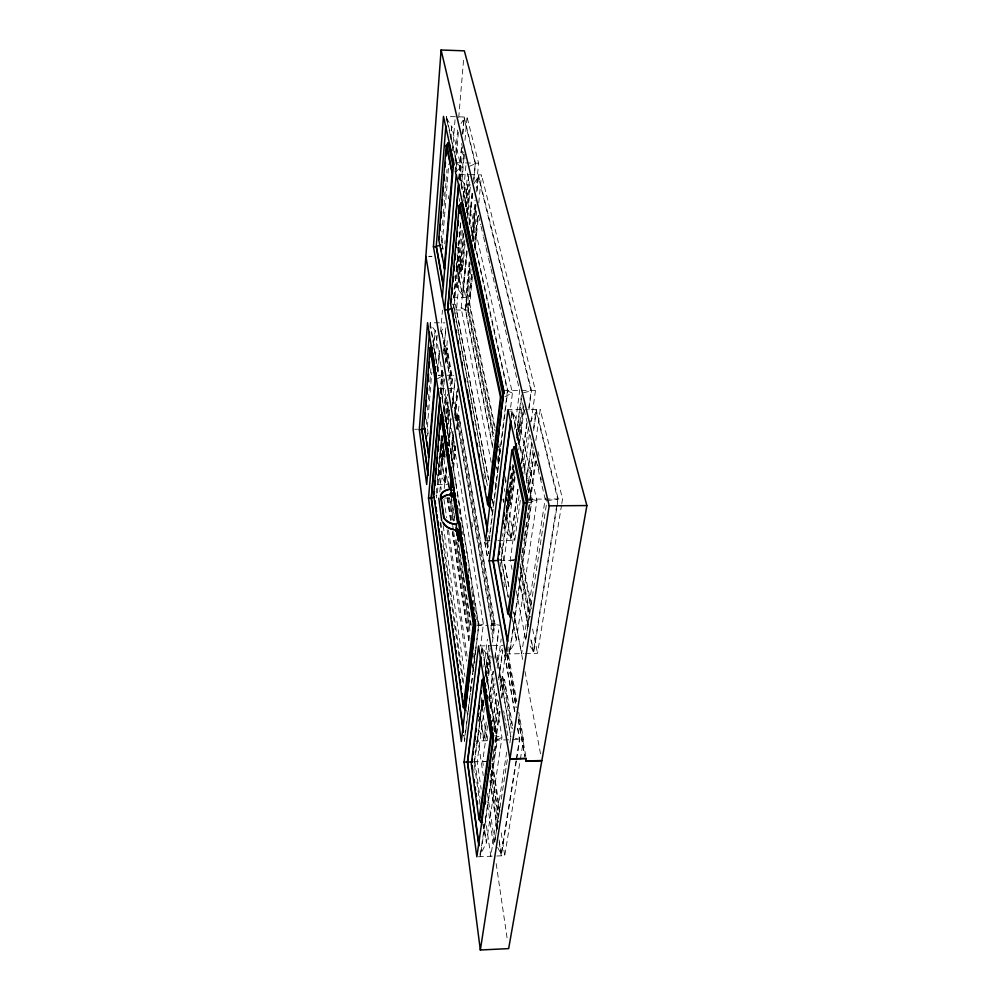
<?xml version="1.0" encoding="UTF-8"?>
<svg xmlns="http://www.w3.org/2000/svg" width="1000" height="1000" viewBox="0 0 1000 1000"><rect width="100%" height="100%" fill="white"/><g stroke="black" fill="none" stroke-linecap="round" stroke-linejoin="round"><path stroke-width="0.75" stroke-dasharray="5 3.75" d="M430 327.312L430.225 322.725L444.888 322.875M446.225 121.188L446.438 116.475L467.05 117.088L478.587 163.238L476.225 187.925M443.75 195.525L443.988 192.438M426.8 419.325L426.3 425.462L427.312 427.463L431.812 372.15M427.55 410.1L427.912 405.5M428.413 399.35L430.9 368.638M442.938 249.25L441.275 240.35L442.025 231.088M442.525 224.9L443.275 215.637M443.4 214.088L445.9 183.2M446.025 181.65L447.025 169.288M433.7 349.1L435.2 330.662L430.25 324.212L435.562 357.4M442.337 243.1L448.787 164.05M450.8 139.25L451.812 126.85L446.463 118.1L456.55 163.263L455.625 174.15M435.412 356.875L437.2 335.188M444.762 243.762L445.025 240.675M448.488 198.85L448.738 195.75M452.463 150.825L455.025 119.838M437.5 368.938L439.062 350.375M440.625 331.812L442.463 310.163M455.037 161.075L457.663 130.025M458.713 117.6L463.688 58.6M438 372.188L439.825 350.688M441.262 333.8L441.525 330.725L444.675 326.5M454.988 171.975L458.537 130.15M455.85 173.512L456.775 162.688L446.438 116.475M440.163 392.512L442.45 366.213M443.8 350.737L445.812 327.525M458.725 178.912L461.55 146.412M462.638 134.025L464.113 117L475.475 163.162L473.738 181.675M440.3 393.25L442.562 367.175M443.688 353.738L445.975 327.475M458.988 178.988L461.725 146.375M462.8 134.05L464.137 118.625L461.087 123.438M440.525 393.088L440.788 390L446.075 396.887L483.363 624L480.65 645.55M459.15 179.225L459.425 176.125L465.163 185.487L512.425 393.075L510.1 411.512M441.125 392.725L442.612 375.788L435.2 330.662L433 344.1M459.8 179.137L460.887 166.713L451.812 126.85L450.112 137.15M441.2 394.787L443.212 371.775M444.7 354.9L445.5 345.7L444.438 345.688L441.525 330.725L450.05 378.55L449.625 383.212M459.975 180.438L462.537 151.125M442.113 398.913L443.963 378.6M445.325 363.137L447.512 338.387M459.538 201.412L459.812 198.325M461.037 185.175L463.762 153.6M465 140.3L467.05 117.088M442.35 402L444.4 378.837M445.913 361.85L447.137 347.95L445.5 345.7L451.15 378.55L450 390.988M461.2 189.088L463.938 158.238M436.275 493.338L436.975 485.6M437.525 479.412L438.075 473.225M438.638 467.038L441.413 436.112M453.787 298.075L457.088 261.262M457.225 259.725L458.325 247.45M458.462 245.925L460.662 221.375M437.275 484.4L438.375 472.113M438.512 470.575L441.55 436.75M443.762 412.163L446.1 386.025M454.075 297.288L460.863 221.612M463.088 196.9L466.138 162.925M442.562 435.688L437.1 496.238L436.138 494.875L436.575 497.95M444.525 413.963L446.075 396.887L443.725 411.463M487.375 485.5L454.1 308.038L461.375 227.362M463.762 201L465.163 185.487L463.5 195.688M443.05 443.562L440.25 474.35L445.175 482.863L446.488 468.875M445.012 422L447.537 394.3M448.787 380.438L449.212 375.825L453.762 375.65M462.425 230.5L457.212 287.9L462.8 295.775L467.038 250.725M464.975 202.575L467.65 173.1M443.787 446.962L440.25 474.35L438.688 463.762M446.062 422.088L447.912 401.875M463.237 234.5L459.837 271.688L457.212 287.9L454.888 276M465.788 206.625L468.913 172.537M439.812 491.925L443.775 448.675M446.175 422.413L448.013 402.337M463.525 233.062L456.475 309.975L488.625 479.525M465.925 206.9L468.738 176.137M444.425 451.625L443.7 459.4L442.65 459.4L440.075 442.438M446.562 428.3L448.713 404.988M463.85 240.725L461 271.7L459.837 271.688L457.45 259.837M466.413 212.838L469.562 178.762M445 454.087L443.7 459.4L440.875 440.887M447.413 428.025L449.125 409.625M450.688 392.762L451.962 378.963L446.6 347.95M464.837 239.913L462.113 269.288L461 271.7L457.4 253.925M467.413 212.075L469.988 184.237M447.525 432.625L449.663 409.625M451.225 392.762L452.512 378.963L447.137 347.95M457.625 247.3L462.7 269.3L464.988 244.562M467.438 218.275L470.588 184.262M444.212 488.438L446.25 466.725M448.725 440.35L450.913 417.075M452.512 400.012L452.812 396.9L457.837 390.062L455.012 419.338M466.538 250.763L461.15 308.113L491.225 462.525M469.012 224.412L472.212 190.3M448.688 445.55L451.175 419.125M452.5 405.125L454.988 378.7M469.525 224.312L472.45 193.25M473.762 179.262L475.238 163.738L464.137 118.625M446.65 469L445.2 484.363L439.925 449.4M448.812 445.962L451.275 419.85M452.438 407.562L455.05 379.913M467.188 251.112L462.825 297.4L456.15 263.812M469.663 224.887L472.575 194.025M437.262 484.4L447.837 484.35L448.575 476.675M450.775 453.638L452.987 430.6M454.462 415.25L456.812 390.675M469.137 261.962L465.737 297.438L453.275 297.288M471.65 235.738L475.05 200.263M448.3 487.238L448.75 482.612M451.275 456.375L453.65 431.675M454.988 417.788L457.8 388.462M469.975 261.887L465.35 310.087L492.638 447.425M472.525 235.463L475.513 204.363M476.712 191.925L478.35 174.825L531.5 390.6L528.775 410.688M448.488 487.125L448.787 484.05M451.3 457.85L453.675 433.2M492.575 445.425L465.575 309.713L470.037 263.275M472.425 238.5L475.7 204.438M477.05 190.512L478.387 176.575L473.475 184.363M451.312 460.825L453.688 436.112M455.188 420.662L455.925 412.938L452.812 396.9L491.512 623.85L490.712 630M469.95 267.6L466.4 304.363L493.713 440.275M472.463 241.562L476 204.8M452.113 463.913L454.513 439.2M456.312 420.662L457.062 412.938L455.925 412.938L491.962 623.775L491.163 629.913M471.025 269.15L467.6 304.387L493.837 434.162M473.7 241.588L476.675 210.95M452.95 467.175L455.062 445.562M456.725 428.6L459.137 403.913M471.788 274.375L468.3 310.113L453.512 309.95M474.375 247.95L477.562 215.312M478.775 202.875L481.512 174.9L469.613 174.613M453.075 468.175L455.2 446.425M456.875 429.338L458.237 415.35L457.062 412.938L493.312 623.75L491.5 637.55M472.038 274.312L469.15 303.825L495.062 430.863M474.625 247.9L477.812 215.275M453.625 468.175L455.763 446.425M457.438 429.338L458.812 415.35L494.225 623.713L492.388 637.575M495.112 427.8L469.762 303.825L472.5 275.875M474.938 251.012L478.45 215.287M496.213 662.55L497.062 656.375L510.838 737.1L497.062 656.375L502.375 648.763M498.675 447.475L499.05 444.387M462 522.388L478.537 625.525L464.513 739.513L463.675 733.363M459.425 176.125L507.388 390.875L489.225 538.65L488.663 535.6M464.925 738.3L464.55 741.388L463.7 735.238M465.688 732.125L467.975 713.587M468.162 712.038L470.45 693.5M470.637 691.963L472.925 673.425M473.113 671.875L475.4 653.337M475.588 651.8L478.812 625.538L440.763 388.4M481.3 652.087L482.088 645.9L497.212 740.138L480.35 856.675L479.938 853.612M511.25 415.775L512.038 409.6L532.075 499.137L509.688 653.913L508.862 649.338M481.337 654.112L482.125 647.938L488.713 656.55L501.975 737.362L486.438 842.725L480.312 854.625L496.875 739.963L482.125 647.938M511.3 418.088L512.087 411.887L519.388 423.675L536.912 500.625L516.35 640.013L509.637 651.612L508.812 647.062M483.837 667.013L487.438 639.237M514.637 429.225L519.65 390.55L496.05 290.175M502.562 536.237L502.962 533.15M506.188 508.425L506.587 505.337M507.8 496.075L508.2 492.987M508.413 491.438L509.212 485.262M510.025 479.075L510.425 475.988M478.837 720.763L479.237 717.688M481.85 697.688L481.25 702.3L487.125 740.725L474.237 741.1M485.075 673.075L488.7 645.387M517.75 489.275L511.087 538.425L504.025 528.25L504.825 522.112M505.025 520.575L505.425 517.5M506.238 511.362L508.038 497.537M508.237 496L511.463 471.425M516.275 434.575L521.712 393.1L531.1 390.962L478.387 176.575M481.3 705.1L482.3 697.438M485.125 675.95L488.95 646.787M512.863 464.375L506.3 513.4M516.287 438.212L521.737 396.675M479.988 804.325L474.212 763.525L482.537 700.212M513.438 465.175L501.05 559.388L508.175 597.375M474.212 763.525L483.013 699.788M486.062 676.625L488.713 656.55L485.575 677.05M508.3 597.087L501.4 560.288L513.725 466.662M517.175 440.562L519.388 423.675L516.812 440.513M483.2 700.462L481.975 709.675L480.7 709.712L478.713 722.688M486.238 677.45L490.075 648.3M513.737 468.988L508.663 507.45L507.212 507.463L506.6 504.4M517.587 439.75L522.463 402.825M483.825 702.225L481.975 709.675L481.275 705.075M486.475 682.212L489.938 656.05M514.5 470.662L510.037 504.338L508.663 507.45L507.425 501.337M518.15 443.113L523.225 404.862M487.125 682.2L490.6 656.038M492.45 642.175L494.9 623.7L458.812 415.35M507.863 493.612L510.037 504.338L510.763 504.325L515.037 472.188M518.7 444.65L523.787 406.388M484.412 707.537L477.2 761.675L481.15 789.125M487.5 684.35L491.213 656.513M515.087 477.425L504 560.638L509.2 588.088M518.787 449.688L524.138 409.625L508 409.588M478.587 729.762L483.862 738.95L486.163 722.038M489.087 700.5L493.05 671.287M494.925 657.438L498.688 629.763M521.3 463.162L527.137 420.15M528.8 407.863L531.1 390.962M486.213 723.863L483.9 740.825L479.963 714.7M489.35 700.725L493.338 671.425M495.012 659.087L498.787 631.325M518.062 489.513L511.125 540.513L506.275 516.1M521.638 463.237L527.513 419.963M487.55 725.812L482.688 761.312L483.825 768.962M490.087 707.3L494.1 677.975M519.062 495.763L510.238 560.175L512.025 569.362M522.85 468.162L528.513 426.75M487.125 740.725L488.188 733.012M491.163 711.438L495 683.675M497.125 668.263L501.163 638.962M497.887 540.65L514.763 540.475L520.312 500.312M523.938 474.038L529.913 430.788M531.188 421.512L535.45 390.613L481.512 174.9M492.625 721.188L496.512 693.375M498.675 677.925L502.562 650.1M526.3 480.462L531.675 441.975M533.612 428.125L536.2 409.65L558.2 498.975L556.987 506.613M492.887 721.475L496.775 693.737M498.725 679.862L502.825 650.588M526.287 483.075L532.137 441.325M533.65 430.5L536.25 411.938L529.75 422.375M493.812 727.588L497.738 699.825M499.913 684.4L501.012 676.688L502.413 676.65L503.888 679.688L512.375 728.825M527.413 489.787L533.288 448.15M494.438 731.912L498.825 701.012M500.363 690.2L505.412 654.663M528.413 492.75L534.1 452.75M535.85 440.438L540.212 409.663L525.638 409.625M494.738 730.638L498.688 702.875M500.438 690.537L502.413 676.65L511.975 732.25M528.538 492.863L534.237 452.775M492.125 761.737L493 755.662M493.212 754.15L494.087 748.062M494.963 741.988L499.963 707.038M501.275 697.925L503.888 679.688L504.6 679.663L512.575 725.738M531.35 608.825L521.188 559L521.85 554.4M522.075 552.863L522.95 546.725M523.825 540.588L524.275 537.525M524.487 535.988L526.912 519.1M527.125 517.575L528.013 511.438M528.225 509.9L529.325 502.225M529.55 500.688L535.487 459.263M500 711.575L492.575 763.238L499.963 811.012M501.975 697.9L504.6 679.663M531.213 604.275L521.95 558.987L536.287 459.263M509.637 651.612L531.625 499.363L512.087 411.887M487.438 793.438L494.688 842.4L497.75 821.888L490.412 773.625M516.213 590.812L525.75 639.825L529.188 616.838L520.037 571.325M506.662 752.062L490.812 856.25L485.1 816.587M504.025 528.25L506.075 514.888M494.688 842.4L507.525 758.088M509.862 742.9L511.025 735.3M525.75 639.825L546.7 502.612M497.587 847.463L501.213 853.787L516.05 760.675M516.287 759.15L519.45 739.3L517.3 727.062M530.062 646.087L533.5 651.112L557.712 499.188L536.25 411.938M516.4 760.913L501.262 855.825L498.963 840.588M516.65 759.388L519.825 739.475L517.413 725.837M556.737 508.15L533.562 653.413L530.837 639.7M496.788 856.012L504.738 855.688L520.112 760.8M520.363 759.262L523.587 739.375L518.688 712.087M525.4 653.587L537.525 653.325L561.55 505.062M561.8 503.525L562.55 498.95L540.212 409.663M438 378.488L442.612 375.788L438.462 375.5M496.875 739.963L501.975 737.362L494.938 735.763M504.875 396.613L512.425 393.075L507.388 390.875M469.625 166.262L475.238 163.738M478.537 625.525L483.363 624L477.137 624.038M528.2 502.738L536.912 500.625L531.625 499.363M516.138 559.388L510.238 560.175L514.15 560.35M547.112 500.562L557.712 499.188M478.413 856.75L495.438 856.062M497.75 821.888L499.137 821.838M473.325 761.787L487 761.363M494.938 740.212L523.587 739.375M505.7 654L523.888 653.612M480.037 645.938L491.9 645.7M492.663 645.688L503.212 645.462M494.9 623.7L491.512 623.85L499.312 625.15M476.887 625.575L487.75 625.375M490.712 625.312L499.625 625.15M529.188 616.838L530.775 616.8M499.538 559.4L501.05 559.388L501.4 560.288M521.188 559L521.95 558.987M499.825 560.688L514.113 560.513M485.613 540.775L490.213 540.737M444.588 498.062L449.938 498.025L453.462 521.075M527.712 499.175L562.55 498.95M445.25 457.15L441.438 435.825M414.575 429.25L417.55 429.25M503.8 390.487L535.45 390.613M438.65 375.225L446.312 375.262M447.075 375.262L454.075 375.3M452.512 378.963L450.05 378.55L444.438 345.688M439.438 388.387L456.388 388.462M469.762 303.825L466.4 304.363L461.15 308.113L465.575 309.713M452.038 304.2L453.237 304.212L454.1 308.038M428.888 256.288L431.9 256.337M428.862 256.512L431.887 256.562M456.775 162.688L478.587 163.238M459.2 174.363L468.888 174.6M487.275 761.55L482.688 761.312L485.138 762.013M515.138 738.2L519.45 739.3M456.55 163.263L460.887 166.713L455.562 172.213L454.913 169.288M537.975 451.562L539.062 456.087M537.788 464.775L538.85 469.312M540.638 476.875L541.35 479.913M545.638 498.062L546.35 501.087M461.587 143.562L463.688 152.5M464.038 153.988L465.087 158.45M478.537 215.662L480.675 224.788M481.037 226.3L483.188 235.425M483.537 236.95L485.688 246.075M486.037 247.6L488.188 256.725M488.55 258.238L490.688 267.362M491.05 268.888L495.7 288.663M524.138 409.625L545.163 499.062L521.638 653.662L513.825 612.487M459.387 174.363L507.762 390.5L489.263 540.737L488.713 537.688M441.275 240.35L441.9 243.225M458.2 247.312L462.7 269.3M498.875 446.163L500.438 453.825M505.138 476.775L506.388 482.9M508.575 493.612L510.763 504.325M498.812 449.225L500.05 455.35M505.05 479.837L505.675 482.9M498.162 455.538L499.712 463.175M520.037 563.713L529.85 612.25M457.425 256.212L493.837 436.737M497.837 456.575L499.075 462.675M504.3 488.612L504.913 491.662M507.375 503.862L514.763 540.475M520.025 566.55L529.85 615.262M532.612 628.962L537.525 653.325M497.388 458.6L498.612 464.7M456.275 262.987L462.8 295.775M496.825 466.763L498.338 474.387M503.188 498.787L503.8 501.838M506.225 514.038L511.087 538.425M518.763 577.038L528.688 626.925M531.4 640.525L533.5 651.112M496.575 467.262L497.788 473.375M502.938 499.312L503.55 502.362M518.725 578.775L528.713 629.038M495.087 482.388L496.287 488.512M491.337 507.575L492.5 513.5M511.875 617.137L516.35 640.013L512.612 620.075M466.637 710.075L467.463 714.375M482.837 823.9L486.438 842.725L483.812 824.35M492.388 499.387L493.837 507.025M453.762 295.712L488.625 480.025M492.438 499.725L493.862 507.638M501.45 547.275L508.975 587.413M513.675 611.7L522.638 659.513M525.013 671.525L540.962 756.162M442.488 246.137L443.05 249.125M491.388 506.912L492.537 513.038M453.237 304.212L487.05 484.637M483.625 473.938L484.762 480.062M500.1 562.45L500.95 567M503.775 582.2L504.625 586.763M487.375 537.513L488.75 545.188M507 646.912L516.788 701.475M487.488 541.9L488.825 549.825M507.525 653.95L516.263 703.337M518.775 716.888L525.913 756.787M486.875 542.888L488.8 553.638M506.863 655.013L516.163 707.237M518.35 719.525L524.925 756.4M486.85 543.138L488.762 553.888M506.825 655.275L516.125 707.5M518.312 719.8L524.875 756.663M484.963 542.163L487.4 555.988M504.825 654.562L515 712.188M484.675 542.175L487.388 557.537M504.6 655.15L515.138 714.825M471.85 522.275L472.638 526.888M503.663 710.962L504.175 714M504.438 715.525L505.462 721.587M505.712 723.112L506.737 729.188M506.987 730.7L508.013 736.775M430.225 322.725L438.162 372.225M435.812 358.913L436.775 364.938M437.013 366.45L437.987 372.475M440.788 390L453.125 466.962M453.375 468.512L455.588 482.362M455.838 483.9L461.763 520.85M458.713 508.462L460.438 519.25M462.4 531.575L462.887 534.663M468.288 568.562L469.025 573.188M471.238 587.05L471.725 590.138M471.975 591.675L474.188 605.55M474.425 607.087L475.412 613.25M475.662 614.8L476.4 619.412M488.7 696.625L490.613 708.662M493.738 728.238L494.212 731.25M441.95 435.825L442.425 438.875M442.663 440.4L445.012 455.625M451.275 496.125L452.463 503.812M452.7 505.35L453.65 511.5M453.888 513.038L455.075 520.725M458.888 545.337L463.638 576.1M463.875 577.638L471.25 625.312M475.05 649.925L475.525 653M482.9 700.675L483.85 706.838L483.212 706.85L481.788 697.625M451.2 499.2L454.525 520.737M457.837 542.275L471.125 628.4M491.912 763.263L499.75 814.112M441.312 441.8L447.837 484.35M456.763 542.575L469.938 628.6M473.7 653.175L475.112 662.387M491.662 770.4L498.663 816.087M501.238 832.837L504.738 855.688M449.588 497.875L453.113 520.887M455.925 539.312L470.012 631.4M473.762 655.962L474.938 663.625M491.287 770.562L498.675 818.825M448.5 497.875L452.463 523.975M452.7 525.513L453.4 530.112M453.625 531.65L469.963 639.1M440.1 449.288L445.175 482.863M447.45 497.912L450.925 520.938M452.55 531.688L469.025 640.688M472.5 663.725L473.663 671.4M479.925 712.85L483.862 738.95M490.062 780L497.5 829.188M499.125 839.95L501.213 853.787M447.262 498.05L450.737 521.1M452.362 531.85L468.825 640.95M472.537 665.525L473.7 673.213M489.988 781.175L497.35 829.925M443.938 499.275L446.662 517.725M448.488 530.037L467.6 659.237M438.3 469.45L441.25 489.538M447.15 529.725L466.438 661.112M470.075 685.837L470.988 692.025M477.562 736.85L483.237 775.487M487.55 804.862L493.675 846.587M496.175 863.6L507.512 940.875M443.225 525.788L464.938 676.513M427.525 428.975L428.6 436.538M440.825 522.4L463.837 684.038M474.875 761.55L480.112 798.312M427.4 433.188L427.837 436.275M440.062 522.55L441.8 534.85M442.025 536.388L448.125 579.425M448.338 580.962L451.825 605.55M452.038 607.087L453.125 614.775M453.35 616.312L463.15 685.487M473.725 769.613L474.15 772.638"/><path stroke-width="1.5" d="M458.775 541.075L459.837 531.862L458.5 522.025M456.613 524.1L455.562 524.525A14.075 9.125 5.9 0 1 443.688 517.712L440.487 495.688A13.863 8.85 5.7 0 1 450.087 489.05L451.062 488.45L451.2 490.737A8.3 1.825 84.9 0 1 450.875 494.05L450.538 495.037L449.688 494.625A13.425 8.612 5.7 0 0 441.287 499.05M453.825 492.45L453.812 493.212A5.075 0.637 89.7 0 1 453.75 494.425L453.65 495.312M459.837 531.862L459.825 530.475M453.762 489.062L453.75 490.275L451.2 490.075M450.838 483.025L450.7 486.1A29.863 19.625 -83 0 0 450.625 486.85L450.238 489.45L450.45 488.762M453.825 492.262L454.087 490.425A5.1 0.637 89.7 0 0 454.275 489.162L454.3 488.825M457.062 533.35L457.225 529.312A31.513 9.312 39.3 0 1 457.388 529.15L458.363 531.287M454 488.1L452.762 478.488L452.463 479.412M450.325 487.812L450.3 489.513M450.337 487.463L450.688 483.125M450.763 482.775L450.938 479.787L450.288 486.525M450.838 483.125L450.988 479.913M458.65 531.362L458.9 535.562M425.85 256.462L413.1 429.25L480.337 950L508.65 948.612L541.825 760.763L525.7 761.275L526.188 758.325L509.975 758.838L549.2 505.838L441.087 50L464.35 50.838L586.9 505.562L541.875 760.5L525.737 761M441.087 50L425.863 256.238L509.938 759.1L480.337 950M435.838 375.2L426.688 484.462L419.3 429.637L427.55 322.7L452.25 479.263M449.075 309.9L444.637 309.85L456.225 174.288L503.8 390.487L485.613 540.775L433.425 246.675L443.488 116.388L453.65 162.613L442.375 297.15M429.487 332.025L421.825 429.637L428.075 475.312M445.863 125.825L436.2 246.725L443.375 286.475M428.963 457.188L423.963 425.163L430.125 347.825L431.688 345.588M444.738 269.025L438.725 239.65L446.238 145.4L447.962 143L449.15 143.038L453.95 164.913M424.975 418.975L425.462 412.788M425.962 406.6L426.463 400.412M426.95 394.225L427.45 388.038M427.938 381.85L428.562 374.125M429.05 367.938L429.55 361.75M429.913 357.1L430.538 349.375M439.538 236.575L438.725 239.65M440.037 230.4L440.525 224.213M441.025 218.038L441.512 211.85M442.013 205.675L442.5 199.488M443.125 191.762L443.488 187.125M443.988 180.95L444.475 174.775M445.1 167.037L445.462 162.413M445.962 156.225L446.45 150.05M456.55 524.837L456.025 530.125M428.438 457.2L434.975 378.875L430.125 347.825M444.15 269.012L452.175 172.963L446.238 145.4M460.513 531.638L475.337 625.6L461.312 741.488L428.525 498.162L437.912 388.387M451.512 483.612L451.538 488.537M439.95 397.675L431.213 498.15L463.288 732.15M458.45 185.15L447.6 309.875L487.6 531.575M463.462 731.825L431.375 498.013L440.112 397.713M487.562 529.487L447.8 309.513L458.75 183.875M475.588 625.6L465.35 710.113L463.363 707.362L433.675 494.688L440.675 415.325L442.35 412.912L443.575 420.625M490.45 502.962L489.888 507.587L487.638 504.487L450.538 303.6L459.2 205.538L461.05 202.938L462.312 202.963L504.212 393.562M434.5 491.575L433.675 494.688M435.05 485.35L435.462 480.675M436.012 474.45L436.562 468.225M436.975 463.562L437.525 457.337M438.075 451.112L438.488 446.45M439.038 440.225L439.462 435.55M440.012 429.325L440.562 423.1M451.562 298.938L450.538 303.6M451.975 294.262L452.525 288.038M453.075 281.812L453.488 277.15M454.038 270.925L454.45 266.25M455 260.025L455.55 253.8M456.112 247.575L456.525 242.9M457.075 236.675L457.488 232.013M458.038 225.787L458.45 221.112M459.137 213.337L459.825 205.55L501.262 397.125L488.375 504.487M442.075 416.012L442.35 412.912M459.237 533.35L458.55 539.825M450.7 486.025L451.65 478.488M450.387 489.288L450.225 487.738M463.363 707.362L473.325 624.1L460.125 539.663M487.638 504.487L500.487 397.125L459.2 205.538M459.787 523.488L459.75 523.8A5.288 0.688 89.5 0 0 459.688 524.425M490.825 499.875L499.412 428.975M499.787 425.9L501.463 412.025M501.838 408.938L503.338 396.613L461.05 202.938M464.087 762.087L478.562 645.975L493.438 740.25L476.863 856.812L464.087 762.087L467.175 761.988M489.162 560.825L508 409.588L527.712 499.175L505.7 654L489.162 560.825L493.837 560.763M480.712 656.737L467.375 761.975L478.888 845.975M510.675 420.4L492.875 560.775L507.475 641.7M479.05 845.375L467.625 762.163L480.95 657.2M507.713 641L493.2 560.688L510.913 421.188M438.75 498.137L441.688 520.775M483.762 680.163L484.162 677.075L482.1 680.2L471.262 763.913L479.025 819.525L481.163 822.513L482.562 822.45M511.875 617.137L510.288 617.163L508.625 613.763L507.825 613.775L497.762 559.288L511.912 450.1L512.712 450.1L514.263 446.637L515.875 446.637L527.875 501.213M472.125 762.375L472.525 759.325M473.113 754.762L473.512 751.712M474.1 747.15L474.5 744.112M475.087 739.538L475.487 736.5M476.087 731.925L476.475 728.888M478.062 716.712L478.462 713.662M479.05 709.1L479.45 706.062M481.025 693.875L481.425 690.837M499.125 554.663L499.525 551.587M500.125 546.975L500.525 543.9M503.125 523.913L503.525 520.837M504.125 516.225L504.525 513.15M506.125 500.838L506.525 497.762M507.125 493.15L507.525 490.075M510.112 470.087L510.513 467.013M516.163 448.237L516.562 445.163M479.025 819.525L490.763 735.625L482.1 680.2M507.825 613.775L523.325 503.062L511.912 450.1M479.712 819.5L491.5 735.6L482.812 680.188M508.625 613.763L524.175 503.062L512.712 450.1M481.163 822.513L493.462 735.812L492.987 732.8M510.288 617.163L526.512 502.75L514.263 446.637M485.163 804.2L485.6 801.162M490.163 769.225L490.588 766.188M515.875 446.637L516.337 443.575M453.225 496.175L452.962 496.788L452.7 496M450.575 489.613L451.062 488.45M459.425 522.375C461.275 522.312 461.737 542.575 459.588 540.175M451.075 479.1L452.9 487.225M458.988 535.55L459.188 531.25M458.4 540.5L457.562 534.562M451.962 496.725L451.587 496.012M457.1 533.612L458.5 540.112L457.612 535.825L458.738 535.062M451.163 488.7L450.2 489.3A13.462 8.6 5.7 0 0 440.887 495.75L444.075 517.65A13.675 8.863 5.9 0 0 455.6 524.263L456.625 523.837M457.425 535.225L458.663 534.587M424.637 428.45L421.962 429.45L428.263 475.3M431.375 498.013L434.237 497.125M434.975 378.875L436.9 378.488M440.75 245.062L436.375 246.3L443.387 285.1M503.338 396.613L500.487 397.125M447.8 309.513L451.575 308.625M526.512 502.75L523.325 503.062M467.625 762.163L471.975 761.8M493.2 560.688L498.663 560.413M509.938 759.1L526.138 758.6M490.763 735.625L493.462 735.812M473.325 624.1L475.775 624.062M497.762 559.288L498.525 559.275M428.525 498.162L431.587 498.15M549.2 505.838L586.9 505.562M419.3 429.637L422.4 429.637M433.425 246.675L436.375 246.725M452.175 172.963L446.825 145.412M450.875 494.062L449.938 494.188L450.662 494.775M449.562 494.375L451.85 496.8L450.387 494.075M455.05 529.637L455.962 530.225M458.537 540.7L456.125 529.375M456.3 527.688L457.388 529.15M458.137 530.138L458.725 530.925M455.988 530.363L457.512 534.237M457.612 535.825L458.188 536.263L458.488 535.25A3.038 0.65 85.1 0 0 458.562 533.612L458.387 531.425M442.7 521.925L443.188 523.088A14.025 9.137 5.9 0 0 455.012 529.9L457.4 532.6L457.388 531.675M447.962 143L453.375 167.8M489.312 504.525L489.888 507.587M440.925 248.475L441.475 251.412M442.013 254.35L442.562 257.275M443.925 264.625L444.462 267.55M452 308.2L453.413 315.875M453.988 318.938L454.55 322M455.975 329.675L456.538 332.738M457.962 340.412L458.537 343.475M459.95 351.138L460.525 354.212M461.938 361.875L462.512 364.938M465.062 378.738L465.637 381.812M467.062 389.475L468.475 397.137M469.05 400.213L470.462 407.875M471.037 410.938L471.6 414.012M473.025 421.675L473.587 424.75M475.012 432.413L475.588 435.475M477 443.15L477.575 446.213M478.988 453.875L479.562 456.95M484.963 486.075L485.525 489.15M486.95 496.812L487.512 499.888M501.05 572.9L501.613 575.925M431.925 347.088L432.4 350.075M432.875 353.062L434.538 363.525M435 366.525L435.475 369.513M435.95 372.5L436.425 375.487M444.062 423.7L444.55 426.788M445.037 429.875L445.525 432.95M446.012 436.037L446.5 439.113M446.987 442.2L447.475 445.288M447.962 448.363L448.45 451.45M448.938 454.525L449.425 457.612M450.887 466.863L452.6 477.65M455.037 493.062L455.525 496.138M456.012 499.225L456.5 502.312M456.987 505.387L457.475 508.475M462.113 537.75L462.6 540.837M463.088 543.925L463.575 547M464.062 550.087L464.55 553.162M465.037 556.25L465.525 559.338M466.012 562.413L466.5 565.5M467.962 574.75L468.45 577.825M468.938 580.913L469.425 583.987M472.113 600.95L472.6 604.025M473.088 607.112L473.575 610.2M474.062 613.275L474.55 616.362M475.037 619.438L475.525 622.525M485.112 683.1L485.6 686.112M486.075 689.125L486.55 692.138M487.025 695.15L487.5 698.162M490.125 714.725L490.6 717.738M491.075 720.75L491.55 723.763M492.025 726.775L492.512 729.788M453.475 486.962L459.062 522.4M430.662 347.825L435.525 378.875M441.25 415.325L451.362 479.8M453.537 493.612L458.113 522.775M460.513 538.125L474.012 624.087L464.012 707.35L463.15 701.188M440.675 415.325L451.488 484.4M453.162 495.15L457.488 522.788M464.913 707.038L465.35 710.113M424.913 428.212L425.55 432.788M425.975 435.838L426.4 438.888M426.825 441.938L427.475 446.512M427.9 449.562L428.537 454.137M435.087 500.85L435.513 503.925M435.95 507.013L436.587 511.637M437.025 514.712L437.463 517.8M437.887 520.887L438.537 525.5M438.963 528.587L439.4 531.675M439.825 534.75L440.475 539.375M441.125 544L441.562 547.075M441.987 550.163L442.425 553.25M443.075 557.863L443.5 560.95M443.938 564.038L444.575 568.65M445.012 571.737L445.438 574.825M445.875 577.9L446.525 582.525M447.175 587.15L447.6 590.225M448.038 593.312L448.462 596.4M449.113 601.013L449.55 604.1M449.975 607.175L450.412 610.262M451.05 614.888L451.488 617.962M451.925 621.05L452.562 625.675M453 628.75L453.425 631.838M454.075 636.462L454.513 639.538M455.163 644.163L455.588 647.25M456.025 650.325L456.45 653.413M457.1 658.037L457.537 661.112M457.962 664.2L458.4 667.288M459.038 671.9L459.475 674.987M460.125 679.613L460.55 682.688M460.988 685.775L461.413 688.863M462.062 693.475L462.5 696.562M472.15 765.438L472.575 768.525M474.087 779.338L474.525 782.425M475.175 787.062L475.613 790.15M476.037 793.238L476.475 796.338M477.125 800.962L477.55 804.062M479.075 814.875L479.5 817.962M456.938 531.812L456.975 532.475M441.688 497.975A13.825 8.863 5.7 0 1 447.962 494.675M453.363 529.35A13.625 8.875 5.9 0 1 443.562 523.025M450.562 487.525L450.462 489.625L450.575 487.525M453.75 494.425L451.1 492.575L453.75 494.425"/></g></svg>
